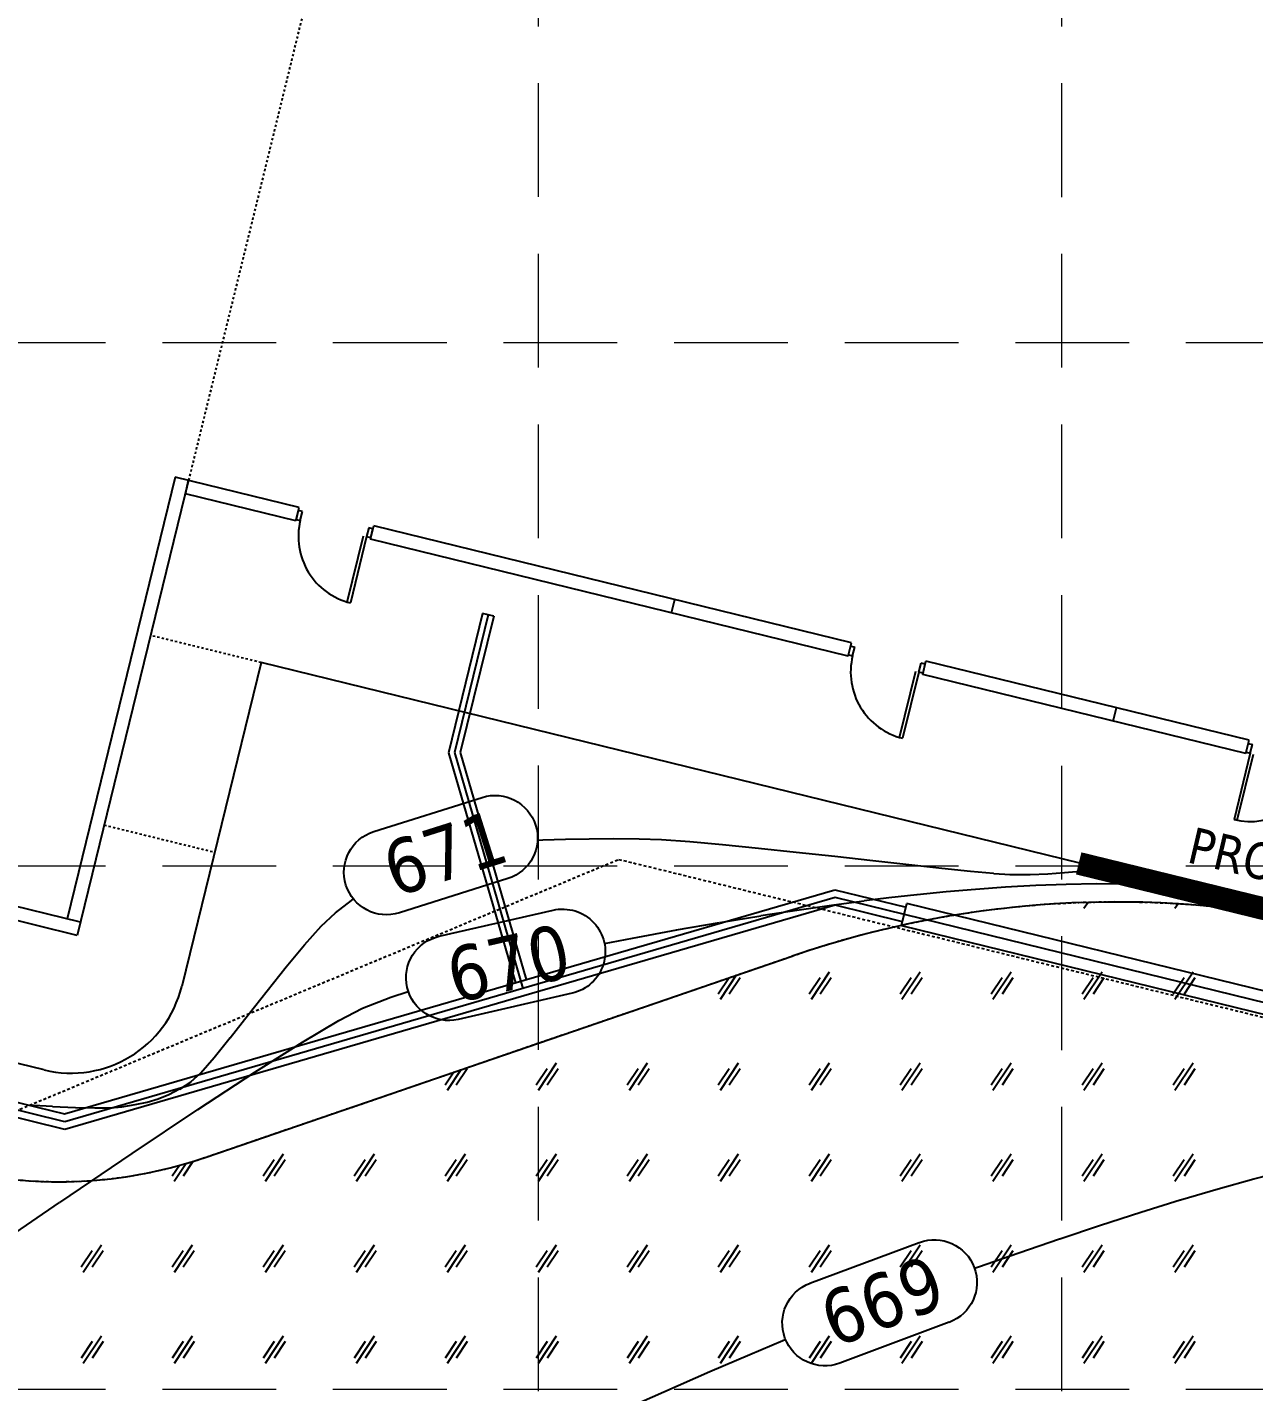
# Model space of a CAD drawing. Header units: inches. Extents: x 6967 to 7890, y 13663 to 15138.
# Drawn here: x 7383.2 to 7437.1, y 14124.4 to 14184.3 of the extents above; entities that cross this region are included whole.
import ezdxf

# ---------------------------------------------------------------- set-up
doc = ezdxf.new("R2010")
doc.units = ezdxf.units.IN
doc.header["$MEASUREMENT"] = 0
for name, pattern in [('DASHED', [0.75, 0.5, -0.25]), ('HIDDEN', [0.375, 0.25, -0.125]), ('XGWI003AR$0$HIDDEN2', [0.1875, 0.125, -0.0625]), ('xGWI003pt$0$HIDDEN2', [0.1875, 0.125, -0.0625]), ('xGWI003pt$0$PHANTOM2', [1.25, 0.625, -0.125, 0.125, -0.125, 0.125, -0.125])]:
    doc.linetypes.add(name, pattern=pattern)
for name, color, linetype in [('C-ANNO-SITE-TEXT-N', 2, 'Continuous'), ('C-SITE-BLDG-STBK-N', 7, 'DASHED'), ('GRID', 254, 'HIDDEN'), ('PC', 35, 'Continuous'), ('STORM', 5, 'Continuous'), ('XGWI003AR$0$A-WALL', 4, 'Continuous'), ('XGWI003AR$0$a-wall-door', 9, 'Continuous'), ('XGWI003AR$0$C-ESMT-ACCS-HTCH-N', 11, 'Continuous'), ('XGWI003AR$0$C-ESMT-ACCS-N', 2, 'XGWI003AR$0$HIDDEN2'), ('XGWI003AR$0$C-PKNG-CURB-FACE-N', 4, 'Continuous'), ('XGWI003AR$0$C-SITE-WALK-N', 2, 'Continuous'), ('XGWI003AR$0$C-STRC-BLDG-SLAB-N', 15, 'XGWI003AR$0$HIDDEN2'), ('XGWI003AR$0$C-STRC-WALL-N', 15, 'XGWI003AR$0$TRACKS'), ('xGWI003pt$0$C-BNDY-E', 3, 'xGWI003pt$0$PHANTOM2'), ('xGWI003pt$0$TXU-ESMT', 2, 'xGWI003pt$0$HIDDEN2')]:
    doc.layers.add(name, color=color, linetype=linetype)
doc.styles.add('L40', font='TAHOMA.TTF', dxfattribs={"height": 1.6})
doc.styles.add('L50', font='TAHOMA.TTF', dxfattribs={"height": 2})
doc.linetypes.add('XGWI003AR$0$TRACKS', pattern='A,0.15,[130,ltypeshp.shx,S=0.25,R=0,X=0,Y=0],0.15', length=0.3)

msp = doc.modelspace()

# ---------------------------------------------------------------- linework, layer by layer
at = {"layer": 'C-SITE-BLDG-STBK-N'}
msp.add_arc((6024.673, 7268.021), 6960.55, 76.3001427, 80.6559403, dxfattribs=at)
at = {"layer": 'GRID', "color": 252, "linetype": 'HIDDEN', "lineweight": 0, "ltscale": 20}
for p, q in [((7405.634, 13779.38), (7405.634, 15113.571)), ((7428.637, 13779.376), (7428.637, 15113.571)), ((6991.593, 14170.477), (7865.68, 14170.477)), ((6991.593, 14147.475), (7865.68, 14147.475)), ((6991.593, 14124.472), (7865.68, 14124.472))]:
    msp.add_line(p, q, dxfattribs=at)
at = {"layer": 'PC', "color": 25, "linetype": 'Continuous', "elevation": 671}
for points in [[(7398.384, 14148.978), (7403.154, 14150.483)], [(7404.28, 14146.914), (7399.511, 14145.409)]]:
    msp.add_lwpolyline(points, dxfattribs=at)
at = {"layer": 'PC', "color": 25, "extrusion": (0.060717, -0.998155, 0), "elevation": -13672.852}
msp.add_lwpolyline([(8250.977, 671), (8251.213, 671)], dxfattribs=at)
at = {"layer": 'PC', "color": 25}
for points, elevation in [([(7405.821, 14148.612), (7406.821, 14148.648)], 671), ([(7406.821, 14148.648), (7407.863, 14148.666)], 671), ([(7410.052, 14148.662), (7411.041, 14148.625)], 671), ([(7411.041, 14148.625), (7412.281, 14148.539)], 671), ([(7416.958, 14148.082), (7418.651, 14147.896)], 671), ([(7423.362, 14147.37), (7424.625, 14147.238)], 671), ([(7429.464, 14147.246), (7430.192, 14147.287)], 671), ([(7430.972, 14147.288), (7431.842, 14147.23)], 671), ([(7425.642, 14147.144), (7426.358, 14147.098)], 671), ([(7427.237, 14147.092), (7428.023, 14147.128)], 671), ([(7428.023, 14147.128), (7428.753, 14147.187)], 671), ([(7428.753, 14147.187), (7429.464, 14147.246)], 671), ([(7428.83, 14146.67), (7430.159, 14146.692)], 670), ([(7419.939, 14145.944), (7421.03, 14146.079)], 670), ([(7423.546, 14146.344), (7424.847, 14146.455)], 670), ([(7424.847, 14146.455), (7426.167, 14146.549)], 670), ([(7426.167, 14146.549), (7427.497, 14146.622)], 670), ([(7434.044, 14146.562), (7435.279, 14146.444)], 670), ([(7396.076, 14144.82), (7396.707, 14145.411)], 671), ([(7395.338, 14144.004), (7396.076, 14144.82)], 671), ([(7397.896, 14141.222), (7399.14, 14141.703)], 670), ([(7392.073, 14139.918), (7392.862, 14140.921)], 671), ([(7395.251, 14139.724), (7396.849, 14140.679)], 670), ([(7393.164, 14138.402), (7395.251, 14139.724)], 670), ([(7390.778, 14138.376), (7391.366, 14139.046)], 671), ([(7390.345, 14137.979), (7390.778, 14138.376)], 671), ([(7390.647, 14136.756), (7393.164, 14138.402)], 670), ([(7388.426, 14137.089), (7388.913, 14137.233)], 671), ([(7384.266, 14136.901), (7385.27, 14136.855)], 671), ([(7387.763, 14134.832), (7390.647, 14136.756)], 670), ([(7435.508, 14133.278), (7437.072, 14133.711)], 669), ([(7433.847, 14132.788), (7435.508, 14133.278)], 669), ([(7430.335, 14131.678), (7432.114, 14132.251)], 669), ([(7424.972, 14129.847), (7426.739, 14130.466)], 669), ([(7414.916, 14125.993), (7416.364, 14126.604)], 669), ([(7413.161, 14125.237), (7414.916, 14125.993)], 669), ([(7411.144, 14124.355), (7413.161, 14125.237)], 669)]:
    msp.add_lwpolyline(points, dxfattribs=dict(at, elevation=elevation))
at = {"layer": 'PC', "color": 25, "extrusion": (0.003095, -0.999995, 0), "elevation": -14125.673}
msp.add_lwpolyline([(7451.613, 671), (7452.691, 671)], dxfattribs=at)
at = {"layer": 'PC', "color": 25, "extrusion": (-0.006813, -0.999977, 0), "elevation": -14198.82}
msp.add_lwpolyline([(7312.371, 671), (7313.482, 671)], dxfattribs=at)
at = {"layer": 'PC', "color": 25, "extrusion": (-0.087112, -0.996198, 0), "elevation": -14740.454}
msp.add_lwpolyline([(6151.59, 671), (6153.032, 671)], dxfattribs=at)
at = {"layer": 'PC', "color": 25, "extrusion": (-0.098122, -0.995174, 0), "elevation": -14807.585}
msp.add_lwpolyline([(5989.676, 671), (5991.261, 671)], dxfattribs=at)
at = {"layer": 'PC', "color": 25, "extrusion": (-0.105102, -0.994461, 0), "elevation": -14849.259}
msp.add_lwpolyline([(5887.214, 671), (5888.886, 671)], dxfattribs=at)
at = {"layer": 'PC', "color": 25, "extrusion": (-0.111496, -0.993765, 0), "elevation": -14886.832}
msp.add_lwpolyline([(5794.962, 671), (5796.641, 671)], dxfattribs=at)
at = {"layer": 'PC', "color": 25, "extrusion": (-0.111619, -0.993751, 0), "elevation": -14887.547}
msp.add_lwpolyline([(5794.803, 671), (5796.402, 671)], dxfattribs=at)
at = {"layer": 'PC', "color": 25, "extrusion": (-0.109417, -0.993996, 0), "elevation": -14874.668}
msp.add_lwpolyline([(5829.373, 671), (5830.835, 671)], dxfattribs=at)
at = {"layer": 'PC', "color": 25, "extrusion": (0.001592, -0.999999, 0), "elevation": -14135.439}
msp.add_lwpolyline([(7452.707, 671), (7453.487, 671)], dxfattribs=at)
at = {"layer": 'PC', "color": 25, "extrusion": (-0.092077, -0.995752, 0), "elevation": -14770.778}
msp.add_lwpolyline([(6090.444, 671), (6091.466, 671)], dxfattribs=at)
at = {"layer": 'PC', "color": 25, "extrusion": (-0.006443, -0.999979, 0), "elevation": -14194.653}
msp.add_lwpolyline([(7335.052, 671), (7335.931, 671)], dxfattribs=at)
at = {"layer": 'PC', "color": 25, "extrusion": (0.036485, -0.999334, 0), "elevation": -13866.209}
msp.add_lwpolyline([(7938.693, 670), (7940.028, 670)], dxfattribs=at)
at = {"layer": 'PC', "color": 25, "extrusion": (-0.006627, -0.999978, 0), "elevation": -14195.621}
msp.add_lwpolyline([(7336.246, 670), (7337.563, 670)], dxfattribs=at)
at = {"layer": 'PC', "color": 25, "extrusion": (-0.032415, -0.999474, 0), "elevation": -14380.142}
msp.add_lwpolyline([(6969.003, 670), (6970.301, 670)], dxfattribs=at)
at = {"layer": 'PC', "color": 25, "extrusion": (0.110455, -0.993881, 0), "elevation": -13239.834}
msp.add_lwpolyline([(8938.123, 670), (8939.372, 670)], dxfattribs=at)
at = {"layer": 'PC', "color": 25, "extrusion": (0.098583, -0.995129, 0), "elevation": -13345.598}
msp.add_lwpolyline([(8780.694, 670), (8781.975, 670)], dxfattribs=at)
at = {"layer": 'PC', "color": 25, "extrusion": (-0.0617, -0.998095, 0), "elevation": -14578.293}
msp.add_lwpolyline([(6545.757, 670), (6547.03, 670)], dxfattribs=at)
at = {"layer": 'PC', "color": 25, "extrusion": (-0.61518, 0.788387, 0), "elevation": 6601.747}
msp.add_lwpolyline([(-14533.439, 671), (-14534.322, 671)], dxfattribs=at)
at = {"layer": 'PC', "color": 25, "extrusion": (-0.582792, 0.812621, 0), "elevation": 7184.155}
msp.add_lwpolyline([(-14255.438, 671), (-14255.547, 671)], dxfattribs=at)
at = {"layer": 'PC', "color": 25, "linetype": 'Continuous', "extrusion": (0.223431, -0.97472, 0)}
for points, elevation in [([(10374.447, 670), (10379.582, 670)], -12133.135), ([(10379.582, 670), (10374.447, 670)], -12129.387)]:
    msp.add_lwpolyline(points, dxfattribs=dict(at, elevation=elevation))
at = {"layer": 'PC', "color": 25, "extrusion": (0.152449, -0.988311, 0), "elevation": -12849.475}
msp.add_lwpolyline([(9485.158, 670), (9486.863, 670)], dxfattribs=at)
at = {"layer": 'PC', "color": 25, "extrusion": (0.143764, -0.989612, 0), "elevation": -12932.29}
msp.add_lwpolyline([(9373.657, 670), (9375.198, 670)], dxfattribs=at)
at = {"layer": 'PC', "color": 25, "extrusion": (0.134457, -0.990919, 0), "elevation": -13019.825}
msp.add_lwpolyline([(9253.249, 670), (9254.587, 670)], dxfattribs=at)
at = {"layer": 'PC', "color": 25, "extrusion": (0.170526, -0.985353, 0), "elevation": -12673.601}
msp.add_lwpolyline([(9715.167, 670), (9717.091, 670)], dxfattribs=at)
at = {"layer": 'PC', "color": 25, "extrusion": (0.161206, -0.986921, 0), "elevation": -12764.863}
msp.add_lwpolyline([(9596.889, 670), (9598.723, 670)], dxfattribs=at)
at = {"layer": 'PC', "color": 25, "extrusion": (0.19266, -0.981266, 0), "elevation": -12451.75}
msp.add_lwpolyline([(9994.73, 670), (9995.98, 670)], dxfattribs=at)
at = {"layer": 'PC', "color": 25, "extrusion": (-0.180848, 0.983511, 0), "elevation": 12571.033}
msp.add_lwpolyline([(-9845.548, 670), (-9847.525, 670)], dxfattribs=at)
at = {"layer": 'PC', "color": 25, "extrusion": (0.768557, -0.639781, 0), "elevation": -3365.329}
msp.add_lwpolyline([(15600.612, 671), (15601.873, 671)], dxfattribs=at)
at = {"layer": 'PC', "color": 25, "extrusion": (0.78199, -0.623291, 0), "elevation": -3032.77}
msp.add_lwpolyline([(15667.314, 671), (15668.658, 671)], dxfattribs=at)
at = {"layer": 'PC', "color": 25, "extrusion": (0.787424, -0.616412, 0), "elevation": -2895.317}
msp.add_lwpolyline([(15691.947, 671), (15693.296, 671)], dxfattribs=at)
at = {"layer": 'PC', "color": 25, "extrusion": (-0.308329, 0.95128, 0), "elevation": 11171.351}
msp.add_lwpolyline([(-11398.945, 670), (-11399.751, 670)], dxfattribs=at)
at = {"layer": 'PC', "color": 25, "extrusion": (0.460651, -0.887582, 0), "elevation": -9143.641}
msp.add_lwpolyline([(13079.22, 670), (13080.399, 670)], dxfattribs=at)
at = {"layer": 'PC', "color": 25, "extrusion": (0.77671, -0.629859, 0), "elevation": -3164.661}
msp.add_lwpolyline([(15637.45, 671), (15638.573, 671)], dxfattribs=at)
at = {"layer": 'PC', "color": 25, "extrusion": (0.537718, -0.843125, 0), "elevation": -7946.152}
msp.add_lwpolyline([(13832.647, 671), (13833.232, 671)], dxfattribs=at)
at = {"layer": 'PC', "color": 25, "extrusion": (0.212021, -0.977265, 0), "elevation": -12249.182}
msp.add_lwpolyline([(10217.273, 671), (10217.812, 671)], dxfattribs=at)
at = {"layer": 'PC', "color": 25, "extrusion": (0.370971, -0.928645, 0), "elevation": -10387.394}
msp.add_lwpolyline([(12106.174, 671), (12106.678, 671)], dxfattribs=at)
at = {"layer": 'PC', "color": 25, "extrusion": (0.460544, -0.887637, 0), "elevation": -9145.766}
msp.add_lwpolyline([(13069.987, 671), (13070.517, 671)], dxfattribs=at)
at = {"layer": 'PC', "color": 25, "extrusion": (-0.05624, -0.998417, 0), "elevation": -14529.818}
msp.add_lwpolyline([(6576.403, 671), (6577.518, 671)], dxfattribs=at)
at = {"layer": 'PC', "color": 25, "extrusion": (-0.026486, -0.999649, 0), "elevation": -14327.503}
msp.add_lwpolyline([(7008.249, 671), (7009.113, 671)], dxfattribs=at)
at = {"layer": 'PC', "color": 25, "extrusion": (0.007521, -0.999972, 0), "elevation": -14080.885}
msp.add_lwpolyline([(7492.241, 671), (7492.932, 671)], dxfattribs=at)
at = {"layer": 'PC', "color": 25, "extrusion": (0.079159, -0.996862, 0), "elevation": -13507.747}
msp.add_lwpolyline([(8482.697, 671), (8483.186, 671)], dxfattribs=at)
at = {"layer": 'PC', "color": 25, "extrusion": (0.165559, -0.9862, 0), "elevation": -12718.75}
msp.add_lwpolyline([(9625.854, 671), (9626.449, 671)], dxfattribs=at)
at = {"layer": 'PC', "color": 25, "extrusion": (0.560337, -0.828265, 0), "elevation": -7567.744}
msp.add_lwpolyline([(14035.442, 670), (14039.294, 670)], dxfattribs=at)
at = {"layer": 'PC', "color": 25, "extrusion": (0.245736, -0.969337, 0), "elevation": -11872.77}
msp.add_lwpolyline([(10682.189, 669), (10683.678, 669)], dxfattribs=at)
at = {"layer": 'PC', "color": 25, "extrusion": (0.564337, -0.825544, 0), "elevation": -7499.761}
msp.add_lwpolyline([(14067.723, 670), (14071.885, 670)], dxfattribs=at)
at = {"layer": 'PC', "color": 25, "extrusion": (0.29595, -0.955204, 0), "elevation": -11299.645}
msp.add_lwpolyline([(11281.616, 669), (11283.43, 669)], dxfattribs=at)
at = {"layer": 'PC', "color": 25, "extrusion": (0.31554, -0.948912, 0), "elevation": -11065.149}
msp.add_lwpolyline([(11507.955, 669), (11509.852, 669)], dxfattribs=at)
at = {"layer": 'PC', "color": 25, "extrusion": (-0.323371, 0.946272, 0), "elevation": 10969.675}
msp.add_lwpolyline([(-11597.101, 669), (-11598.999, 669)], dxfattribs=at)
at = {"layer": 'PC', "color": 25, "linetype": 'Continuous', "extrusion": (0.349415, -0.936968, 0)}
for points, elevation in [([(11886.946, 669), (11892.078, 669)], -10646.733), ([(11892.078, 669), (11886.946, 669)], -10642.985)]:
    msp.add_lwpolyline(points, dxfattribs=dict(at, elevation=elevation))
at = {"layer": 'PC', "color": 25, "extrusion": (0.336902, -0.94154, 0), "elevation": -10802.32}
msp.add_lwpolyline([(11751.097, 669), (11751.284, 669)], dxfattribs=at)
at = {"layer": 'PC', "color": 25, "extrusion": (0.377569, -0.925981, 0), "elevation": -10280.785}
msp.add_lwpolyline([(12201.183, 669), (12201.316, 669)], dxfattribs=at)
at = {"layer": 'PC', "color": 25, "extrusion": (0.404072, -0.914727, 0), "elevation": -9925.294}
msp.add_lwpolyline([(12483.993, 669), (12486.433, 669)], dxfattribs=at)
at = {"layer": 'PC', "color": 25, "linetype": 'Continuous', "extrusion": (0, 0, -1)}
for centre, radius, start, end in [((-7403.717, 14148.699, -671), 1.871, 72.48329, 252.48329), ((-7398.947, 14147.194, -671), 1.871, 252.48329, 72.48329), ((-7406.688, 14143.698, -670), 1.874, 77.08938, 257.08938), ((-7401.682, 14142.551, -670), 1.874, 257.08938, 77.08938), ((-7423.029, 14129.161, -669), 1.874, 69.54848, 249.54848), ((-7418.221, 14127.367, -669), 1.874, 249.54848, 69.54848)]:
    msp.add_arc(centre, radius, start, end, dxfattribs=at)
at = {"layer": 'STORM'}
for p, q in [((7384.801, 14136.225), (7247.988, 14169.76)), ((7280.146, 14162.217), (7384.794, 14136.566)), ((7384.809, 14135.883), (7279.989, 14161.576)), ((7403.172, 14158.574), (7401.67, 14152.447)), ((7403.415, 14158.515), (7401.929, 14152.452)), ((7403.658, 14158.455), (7402.187, 14152.458)), ((7403.658, 14158.455), (7403.172, 14158.574)), ((7401.67, 14152.447), (7404.613, 14142.335)), ((7401.929, 14152.452), (7404.945, 14142.088)), ((7402.187, 14152.458), (7405.093, 14142.474)), ((7384.794, 14136.566), (7418.659, 14146.423)), ((7418.666, 14146.081), (7384.801, 14136.225)), ((7418.659, 14146.423), (7421.788, 14145.655)), ((7487.896, 14129.112), (7418.666, 14146.081)), ((7418.673, 14145.74), (7384.809, 14135.883)), ((7421.631, 14145.014), (7418.673, 14145.74)), ((7421.591, 14144.849), (7421.829, 14145.821)), ((7487.814, 14129.647), (7421.829, 14145.821)), ((7421.591, 14144.849), (7487.978, 14128.577))]:
    msp.add_line(p, q, dxfattribs=at)
at = {"layer": 'XGWI003AR$0$A-WALL', "color": 7}
for p, q in [((7389.661, 14164.567, 0), (7384.9, 14145.142, 0)), ((7390.248, 14164.423, 0), (7385.343, 14144.411, 0)), ((7395.104, 14163.233), (7389.661, 14164.567, 0)), ((7390.104, 14163.836, 0), (7390.248, 14164.423, 0)), ((7394.96, 14162.646), (7390.104, 14163.836, 0)), ((7394.96, 14162.646), (7395.104, 14163.233)), ((7398.238, 14161.843), (7398.382, 14162.429)), ((7419.386, 14157.281), (7398.382, 14162.429)), ((7419.242, 14156.694), (7398.238, 14161.843)), ((7411.472, 14158.599), (7411.615, 14159.186)), ((7419.242, 14156.694), (7419.386, 14157.281)), ((7422.52, 14155.891), (7422.663, 14156.478)), ((7436.868, 14152.996), (7422.663, 14156.478)), ((7436.724, 14152.409), (7422.52, 14155.891)), ((7430.897, 14153.838), (7431.041, 14154.424)), ((7436.724, 14152.409), (7436.868, 14152.996)), ((7385.486, 14144.998), (7363.147, 14150.474, 0)), ((7385.343, 14144.411), (7363.004, 14149.887, 0))]:
    msp.add_line(p, q, dxfattribs=at)
at = {"layer": 'XGWI003AR$0$a-wall-door'}
for p, q in [((7395.069, 14163.091), (7394.975, 14162.707)), ((7395.251, 14163.047), (7395.069, 14163.091)), ((7395.157, 14162.662), (7395.251, 14163.047)), ((7394.975, 14162.707), (7395.157, 14162.662)), ((7398.165, 14162.332), (7398.071, 14161.948)), ((7398.347, 14162.288), (7398.165, 14162.332)), ((7398.253, 14161.903), (7398.347, 14162.288)), ((7397.215, 14159.069), (7397.929, 14161.983)), ((7398.071, 14161.948), (7397.357, 14159.034)), ((7398.071, 14161.948), (7398.253, 14161.903)), ((7397.215, 14159.069), (7397.357, 14159.034)), ((7419.351, 14157.14), (7419.533, 14157.095)), ((7419.439, 14156.71), (7419.533, 14157.095)), ((7419.257, 14156.755), (7419.439, 14156.71)), ((7422.352, 14155.996), (7422.447, 14156.381)), ((7422.629, 14156.336), (7422.447, 14156.381)), ((7421.497, 14153.117), (7422.211, 14156.031)), ((7422.352, 14155.996), (7421.638, 14153.082)), ((7422.535, 14155.952), (7422.352, 14155.996)), ((7421.497, 14153.117), (7421.638, 14153.082)), ((7436.834, 14152.854), (7437.016, 14152.81)), ((7436.921, 14152.425), (7437.016, 14152.81)), ((7436.921, 14152.425), (7436.207, 14149.511)), ((7436.349, 14149.477), (7437.063, 14152.39)), ((7436.739, 14152.47), (7436.921, 14152.425)), ((7436.349, 14149.477), (7436.207, 14149.511))]:
    msp.add_line(p, q, dxfattribs=at)
for centre, start, end in [((7398.071, 14161.948), 166.2275, 256.2275), ((7422.352, 14155.996), 166.2275, 256.2275), ((7436.921, 14152.425), 256.2275, 346.2275)]:
    msp.add_arc(centre, 3, start, end, dxfattribs=at)
at = {"layer": 'XGWI003AR$0$C-ESMT-ACCS-HTCH-N', "color": 255, "linetype": 'Continuous'}
for p, q in [((7429.545, 14145.86), (7429.529, 14145.836)), ((7429.79, 14145.868), (7429.609, 14145.596)), ((7430.034, 14145.874), (7430.009, 14145.836)), ((7433.747, 14145.803), (7433.609, 14145.596)), ((7414.009, 14142.555), (7413.529, 14141.836)), ((7414.32, 14142.662), (7413.609, 14141.596)), ((7414.489, 14142.556), (7414.009, 14141.836)), ((7418.009, 14142.556), (7417.529, 14141.836)), ((7418.409, 14142.796), (7417.609, 14141.596)), ((7418.489, 14142.556), (7418.009, 14141.836)), ((7422.009, 14142.556), (7421.529, 14141.836)), ((7422.409, 14142.796), (7421.609, 14141.596)), ((7422.489, 14142.556), (7422.009, 14141.836)), ((7426.009, 14142.556), (7425.529, 14141.836)), ((7426.409, 14142.796), (7425.609, 14141.596)), ((7426.489, 14142.556), (7426.009, 14141.836)), ((7430.009, 14142.556), (7429.529, 14141.836)), ((7430.409, 14142.796), (7429.609, 14141.596)), ((7430.489, 14142.556), (7430.009, 14141.836)), ((7434.009, 14142.556), (7433.529, 14141.836)), ((7434.409, 14142.796), (7433.609, 14141.596)), ((7434.489, 14142.556), (7434.009, 14141.836)), ((7401.907, 14138.404), (7401.529, 14137.836)), ((7402.219, 14138.511), (7401.609, 14137.596)), ((7402.489, 14138.556), (7402.009, 14137.836)), ((7406.009, 14138.556), (7405.529, 14137.836)), ((7406.409, 14138.796), (7405.609, 14137.596)), ((7406.489, 14138.556), (7406.009, 14137.836)), ((7410.009, 14138.556), (7409.529, 14137.836)), ((7410.409, 14138.796), (7409.609, 14137.596)), ((7410.489, 14138.556), (7410.009, 14137.836)), ((7414.009, 14138.556), (7413.529, 14137.836)), ((7414.409, 14138.796), (7413.609, 14137.596)), ((7414.489, 14138.556), (7414.009, 14137.836)), ((7418.009, 14138.556), (7417.529, 14137.836)), ((7418.409, 14138.796), (7417.609, 14137.596)), ((7418.489, 14138.556), (7418.009, 14137.836)), ((7422.009, 14138.556), (7421.529, 14137.836)), ((7422.409, 14138.796), (7421.609, 14137.596)), ((7422.489, 14138.556), (7422.009, 14137.836)), ((7426.009, 14138.556), (7425.529, 14137.836)), ((7426.409, 14138.796), (7425.609, 14137.596)), ((7426.489, 14138.556), (7426.009, 14137.836)), ((7430.009, 14138.556), (7429.529, 14137.836)), ((7430.409, 14138.796), (7429.609, 14137.596)), ((7430.489, 14138.556), (7430.009, 14137.836)), ((7434.009, 14138.556), (7433.529, 14137.836)), ((7434.409, 14138.796), (7433.609, 14137.596)), ((7434.489, 14138.556), (7434.009, 14137.836)), ((7394.409, 14134.796), (7393.609, 14133.596)), ((7398.409, 14134.796), (7397.609, 14133.596)), ((7402.409, 14134.796), (7401.609, 14133.596)), ((7406.409, 14134.796), (7405.609, 14133.596)), ((7410.409, 14134.796), (7409.609, 14133.596)), ((7414.409, 14134.796), (7413.609, 14133.596)), ((7418.409, 14134.796), (7417.609, 14133.596)), ((7422.409, 14134.796), (7421.609, 14133.596)), ((7426.409, 14134.796), (7425.609, 14133.596)), ((7430.409, 14134.796), (7429.609, 14133.596)), ((7434.409, 14134.796), (7433.609, 14133.596)), ((7389.841, 14134.304), (7389.529, 14133.836)), ((7390.137, 14134.388), (7389.609, 14133.596)), ((7390.437, 14134.479), (7390.009, 14133.836)), ((7394.009, 14134.556), (7393.529, 14133.836)), ((7394.489, 14134.556), (7394.009, 14133.836)), ((7398.009, 14134.556), (7397.529, 14133.836)), ((7398.489, 14134.556), (7398.009, 14133.836)), ((7402.009, 14134.556), (7401.529, 14133.836)), ((7402.489, 14134.556), (7402.009, 14133.836)), ((7406.009, 14134.556), (7405.529, 14133.836)), ((7406.489, 14134.556), (7406.009, 14133.836)), ((7410.009, 14134.556), (7409.529, 14133.836)), ((7410.489, 14134.556), (7410.009, 14133.836)), ((7414.009, 14134.556), (7413.529, 14133.836)), ((7414.489, 14134.556), (7414.009, 14133.836)), ((7418.009, 14134.556), (7417.529, 14133.836)), ((7418.489, 14134.556), (7418.009, 14133.836)), ((7422.009, 14134.556), (7421.529, 14133.836)), ((7422.489, 14134.556), (7422.009, 14133.836)), ((7426.009, 14134.556), (7425.529, 14133.836)), ((7426.489, 14134.556), (7426.009, 14133.836)), ((7430.009, 14134.556), (7429.529, 14133.836)), ((7430.489, 14134.556), (7430.009, 14133.836)), ((7434.009, 14134.556), (7433.529, 14133.836)), ((7434.489, 14134.556), (7434.009, 14133.836)), ((7385.622, 14133.615), (7385.609, 14133.596)), ((7386.009, 14130.556), (7385.529, 14129.836)), ((7386.409, 14130.796), (7385.609, 14129.596)), ((7386.489, 14130.556), (7386.009, 14129.836)), ((7390.009, 14130.556), (7389.529, 14129.836)), ((7390.409, 14130.796), (7389.609, 14129.596)), ((7390.489, 14130.556), (7390.009, 14129.836)), ((7394.009, 14130.556), (7393.529, 14129.836)), ((7394.409, 14130.796), (7393.609, 14129.596)), ((7394.489, 14130.556), (7394.009, 14129.836)), ((7398.009, 14130.556), (7397.529, 14129.836)), ((7398.409, 14130.796), (7397.609, 14129.596)), ((7398.489, 14130.556), (7398.009, 14129.836)), ((7402.009, 14130.556), (7401.529, 14129.836)), ((7402.409, 14130.796), (7401.609, 14129.596)), ((7402.489, 14130.556), (7402.009, 14129.836)), ((7406.009, 14130.556), (7405.529, 14129.836)), ((7406.409, 14130.796), (7405.609, 14129.596)), ((7406.489, 14130.556), (7406.009, 14129.836)), ((7410.009, 14130.556), (7409.529, 14129.836)), ((7410.409, 14130.796), (7409.609, 14129.596)), ((7410.489, 14130.556), (7410.009, 14129.836)), ((7414.009, 14130.556), (7413.529, 14129.836)), ((7414.409, 14130.796), (7413.609, 14129.596)), ((7414.489, 14130.556), (7414.009, 14129.836)), ((7418.009, 14130.556), (7417.529, 14129.836)), ((7418.409, 14130.796), (7417.609, 14129.596)), ((7418.489, 14130.556), (7418.009, 14129.836)), ((7422.009, 14130.556), (7421.529, 14129.836)), ((7422.409, 14130.796), (7421.609, 14129.596)), ((7422.489, 14130.556), (7422.009, 14129.836)), ((7426.009, 14130.556), (7425.529, 14129.836)), ((7426.409, 14130.796), (7425.609, 14129.596)), ((7426.489, 14130.556), (7426.009, 14129.836)), ((7430.009, 14130.556), (7429.529, 14129.836)), ((7430.409, 14130.796), (7429.609, 14129.596)), ((7430.489, 14130.556), (7430.009, 14129.836)), ((7434.009, 14130.556), (7433.529, 14129.836)), ((7434.409, 14130.796), (7433.609, 14129.596)), ((7434.489, 14130.556), (7434.009, 14129.836)), ((7386.009, 14126.556), (7385.529, 14125.836)), ((7386.409, 14126.796), (7385.609, 14125.596)), ((7386.489, 14126.556), (7386.009, 14125.836)), ((7390.009, 14126.556), (7389.529, 14125.836)), ((7390.409, 14126.796), (7389.609, 14125.596)), ((7390.489, 14126.556), (7390.009, 14125.836)), ((7394.009, 14126.556), (7393.529, 14125.836)), ((7394.409, 14126.796), (7393.609, 14125.596)), ((7394.489, 14126.556), (7394.009, 14125.836)), ((7398.009, 14126.556), (7397.529, 14125.836)), ((7398.409, 14126.796), (7397.609, 14125.596)), ((7398.489, 14126.556), (7398.009, 14125.836)), ((7402.009, 14126.556), (7401.529, 14125.836)), ((7402.409, 14126.796), (7401.609, 14125.596)), ((7402.489, 14126.556), (7402.009, 14125.836)), ((7406.009, 14126.556), (7405.529, 14125.836)), ((7406.409, 14126.796), (7405.609, 14125.596)), ((7406.489, 14126.556), (7406.009, 14125.836)), ((7410.009, 14126.556), (7409.529, 14125.836)), ((7410.409, 14126.796), (7409.609, 14125.596)), ((7410.489, 14126.556), (7410.009, 14125.836)), ((7414.009, 14126.556), (7413.529, 14125.836)), ((7414.409, 14126.796), (7413.609, 14125.596)), ((7414.489, 14126.556), (7414.009, 14125.836)), ((7418.009, 14126.556), (7417.529, 14125.836)), ((7418.409, 14126.796), (7417.609, 14125.596)), ((7418.489, 14126.556), (7418.009, 14125.836)), ((7422.009, 14126.556), (7421.529, 14125.836)), ((7422.409, 14126.796), (7421.609, 14125.596)), ((7422.489, 14126.556), (7422.009, 14125.836)), ((7426.009, 14126.556), (7425.529, 14125.836)), ((7426.409, 14126.796), (7425.609, 14125.596)), ((7426.489, 14126.556), (7426.009, 14125.836)), ((7430.009, 14126.556), (7429.529, 14125.836)), ((7430.409, 14126.796), (7429.609, 14125.596)), ((7430.489, 14126.556), (7430.009, 14125.836)), ((7434.009, 14126.556), (7433.529, 14125.836)), ((7434.409, 14126.796), (7433.609, 14125.596)), ((7434.489, 14126.556), (7434.009, 14125.836))]:
    msp.add_line(p, q, dxfattribs=at)
at = {"layer": 'XGWI003AR$0$C-ESMT-ACCS-N', "color": 7}
msp.add_line((7391.016, 14134.667), (7417.372, 14143.709), dxfattribs=at)
for centre, radius, start, end in [((7431.049, 14101.826), 44.06, 76.23874, 108.08472), ((7384.526, 14153.585), 20, 258.7275, 288.93574)]:
    msp.add_arc(centre, radius, start, end, dxfattribs=at)
at = {"layer": 'XGWI003AR$0$C-PKNG-CURB-FACE-N', "color": 7}
msp.add_line((7391.016, 14134.667), (7416.776, 14143.505), dxfattribs=at)
for centre, radius, start, end in [((7431.055, 14101.886), 44, 76.22752, 108.93574), ((7384.526, 14153.585), 20, 258.7275, 288.93574)]:
    msp.add_arc(centre, radius, start, end, dxfattribs=at)
at = {"layer": 'XGWI003AR$0$C-SITE-WALK-N', "color": 7}
for p, q in [((7383.895, 14138.506), (7263.472, 14168.024)), ((7393.432, 14156.411), (7389.942, 14142.172)), ((7498.171, 14130.738), (7393.432, 14156.411))]:
    msp.add_line(p, q, dxfattribs=at)
at = {"layer": 'XGWI003AR$0$C-SITE-WALK-N', "color": 7, "linetype": 'XGWI003AR$0$HIDDEN2', "ltscale": 0.25}
for p, q in [((7393.432, 14156.411), (7388.576, 14157.601, 0)), ((7386.533, 14149.268), (7391.389, 14148.077))]:
    msp.add_line(p, q, dxfattribs=at)
at = {"layer": 'XGWI003AR$0$C-SITE-WALK-N', "color": 7}
msp.add_arc((7385.086, 14143.363), 5, 256.2275, 346.2275, dxfattribs=at)
at = {"layer": 'XGWI003AR$0$C-STRC-BLDG-SLAB-N', "ltscale": 0.5}
msp.add_line((7390.114, 14163.834), (7402.211, 14213.187), dxfattribs=at)
at = {"layer": 'XGWI003AR$0$C-STRC-WALL-N', "color": 11, "linetype": 'Continuous', "ltscale": 0.08}
msp.add_line((7473.069, 14136.891), (7429.362, 14147.604), dxfattribs=at)
at = {"layer": 'XGWI003AR$0$C-STRC-WALL-N', "color": 4, "linetype": 'Continuous', "const_width": 1}
msp.add_lwpolyline([(7429.377, 14147.583), (7473.053, 14136.894)], dxfattribs=at)
at = {"layer": 'xGWI003pt$0$C-BNDY-E', "color": 253}
msp.add_arc((6024.673, 7268.021), 6950.55, 76.3001428, 81.0668632, dxfattribs=at)
at = {"layer": 'xGWI003pt$0$TXU-ESMT', "color": 253}
for p, q in [((7297.282, 14101.074), (7409.152, 14147.76)), ((7409.152, 14147.76), (7736.569, 14067.505))]:
    msp.add_line(p, q, dxfattribs=at)

# ---------------------------------------------------------------- texts
at = {"layer": 'C-ANNO-SITE-TEXT-N', "color": 7, "style": 'L40'}
msp.add_text('PROPOSED RETAINING WALL', height=1.6, rotation=346.81806, dxfattribs=at).set_placement((7434.075, 14147.644, -679))
at = {"layer": 'PC', "color": 25, "char_height": 2.4, "width": 6.3006, "attachment_point": 1, "style": 'L50'}
for s, insert, rotation in [('\\fTahoma|b0|i0|c0|p34;\\W1.0000000000;\\T1.0000000000;\\o\\l671', (7398.572, 14148.383, 671), 17.51671), ('\\fTahoma|b0|i0|c0|p34;\\W1.0000000000;\\T1.0000000000;\\o\\l669', (7417.784, 14128.538, 669), 20.45152)]:
    msp.add_mtext(s, dxfattribs=dict(at, insert=insert, rotation=rotation))
at = {"layer": 'PC', "color": 25, "linetype": 'Continuous', "insert": (7401.403, 14143.768, 670), "char_height": 2.4, "width": 6.3006, "attachment_point": 1, "rotation": 12.91062, "style": 'L50'}
msp.add_mtext('\\fTahoma|b0|i0|c0|p34;\\W1.0000000000;\\T1.0000000000;\\o\\l670', dxfattribs=at)

doc.saveas('drawing.dxf')
